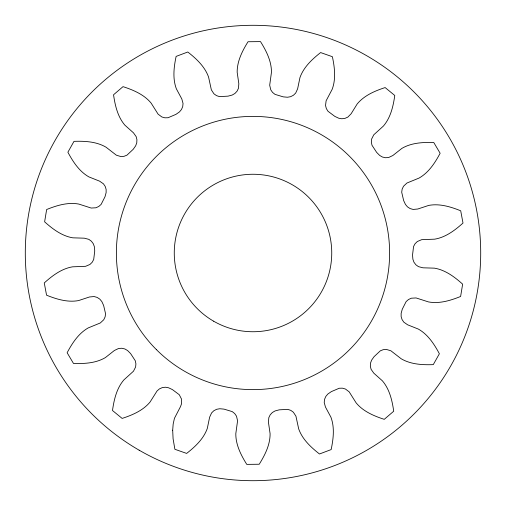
<?xml version="1.0" encoding="UTF-8"?>
<svg xmlns="http://www.w3.org/2000/svg" width="506" height="506" viewBox="0 0 506 506"><rect width="100%" height="100%" fill="white"/><g stroke="black" fill="none" stroke-linecap="round" stroke-linejoin="round"><path stroke-width="0.76" d="M172.691 430.208L173.09 438.784L174.88 449.284L186.644 453.414C195.145 446.747 203.627 438.854 207.302 428.424L209.642 417.153L211.59 412.921L213.855 410.72L216.669 409.284L219.781 408.74L224.05 409.133L232.241 411.612L234.714 413.579L236.504 416.185L237.573 420.777L235.809 433.693C235.701 444.806 241.014 455.172 246.764 464.382L259.236 464.242C264.942 455.065 270.21 444.749 270.096 433.693L268.446 422.301L268.819 417.652L270.204 414.812L272.354 412.504L275.093 410.929L279.242 409.835L287.781 409.367L290.779 410.366L293.347 412.2L295.928 416.153L298.685 428.892C302.386 439.372 310.924 447.298 319.482 453.983L331.145 449.587C333.372 439.012 334.795 427.513 330.905 417.165L325.453 407.026L324.219 402.529L324.548 399.386L325.782 396.483L327.818 394.066L331.335 391.619L339.203 388.254L342.366 388.165L345.408 389.013L349.178 391.846L356.129 402.871C363.194 411.454 373.928 415.983 384.25 419.341L393.712 411.22C392.188 400.524 389.588 389.234 382.397 380.835L373.807 373.169L371.113 369.367L370.341 366.306L370.506 363.15L371.594 360.183L374.067 356.679L380.31 350.829L383.244 349.671L386.394 349.425L390.904 350.797L401.214 358.779C410.783 364.428 422.415 365.009 433.269 364.636L439.379 353.764C434.287 344.238 427.987 334.517 418.354 329.083L407.659 324.82L403.826 322.17L402.055 319.552L401.132 316.535L401.138 313.372L402.264 309.236L406.128 301.601L408.494 299.508L411.372 298.198L416.077 297.945L428.493 301.924C439.417 303.961 450.549 300.526 460.618 296.465L462.642 284.157C454.603 276.946 445.356 269.97 434.445 268.155L422.94 267.807L418.43 266.63L415.875 264.777L413.971 262.253L412.896 259.281L412.535 255.011L413.56 246.517L415.065 243.74L417.317 241.526L421.656 239.673L434.679 239.167C445.647 237.346 454.932 230.312 463.003 223.051L460.7 210.793C450.675 206.764 439.6 203.368 428.727 205.404L417.798 209.01L413.155 209.44L410.119 208.573L407.469 206.853L405.445 204.43L403.643 200.54L401.701 192.21L402.162 189.086L403.522 186.233L406.969 183.014L419.031 178.08C428.715 172.616 435.033 162.831 440.138 153.248L433.781 142.521C422.978 142.161 411.41 142.762 401.89 148.384L392.852 155.513L388.64 157.511L385.49 157.733L382.409 157.024L379.677 155.437L376.66 152.395L371.98 145.235L371.347 142.135L371.651 138.992L373.789 134.786L383.434 126.026C390.664 117.582 393.257 106.222 394.775 95.476L385.129 87.57C374.864 90.928 364.193 95.444 357.173 103.989L351.113 113.78L347.843 117.095L344.959 118.379L341.822 118.765L338.71 118.214L334.833 116.386L327.983 111.257L326.332 108.562L325.541 105.501L326.111 100.82L332.183 89.29C336.085 78.879 334.637 67.323 332.385 56.704L320.621 52.567C312.12 59.24 303.644 67.134 299.963 77.563L297.623 88.835L295.681 93.066L293.41 95.267L290.596 96.697L287.484 97.241L283.215 96.855L275.024 94.375L272.551 92.408L270.761 89.802L269.692 85.21L271.456 72.295C271.564 61.182 266.251 50.815 260.501 41.606L248.035 41.745C242.323 50.916 237.055 61.239 237.169 72.295L238.826 83.686L238.446 88.329L237.067 91.175L234.91 93.484L232.172 95.058L228.029 96.153L219.484 96.621L216.486 95.621L213.918 93.787L211.344 89.834L208.58 77.095C204.879 66.615 196.341 58.69 187.789 52.004L176.12 56.4C173.893 66.975 172.47 78.468 176.36 88.822L181.812 98.961L183.045 103.458L182.717 106.595L181.483 109.505L179.447 111.921L175.93 114.369L168.062 117.734L164.905 117.816L161.857 116.968L158.087 114.141L151.136 103.116C144.077 94.527 133.337 90.005 123.015 86.646L113.553 94.767C115.077 105.463 117.677 116.753 124.868 125.153L133.457 132.819L136.158 136.62L136.924 139.681L136.759 142.837L135.671 145.804L133.204 149.308L126.962 155.159L124.021 156.316L120.871 156.563L116.361 155.19L106.058 147.208C96.482 141.56 84.85 140.978 73.996 141.351L67.886 152.217C72.978 161.749 79.278 171.471 88.911 176.904L99.606 181.167L103.439 183.817L105.21 186.429L106.133 189.453L106.127 192.609L105.001 196.752L101.137 204.38L98.771 206.48L95.9 207.783L91.188 208.042L78.778 204.063C67.848 202.027 56.716 205.461 46.647 209.522L44.623 221.824C52.662 229.041 61.909 236.017 72.82 237.826L84.325 238.181L88.835 239.357L91.396 241.21L93.294 243.734L94.369 246.7L94.73 250.976L93.705 259.47L92.206 262.247L89.948 264.461L85.609 266.308L72.586 266.82C61.618 268.642 52.333 275.675 44.262 282.936L46.565 295.194C56.59 299.217 67.671 302.613 78.538 300.583L89.473 296.978L94.11 296.541L97.146 297.408L99.796 299.128L101.826 301.551L103.622 305.447L105.571 313.777L105.103 316.901L103.743 319.754L100.296 322.973L88.234 327.907C78.55 333.372 72.231 343.157 67.134 352.739L73.49 363.466C84.287 363.82 95.855 363.226 105.374 357.603L114.413 350.468L118.625 348.476L121.775 348.255L124.855 348.963L127.588 350.544L130.611 353.586L135.285 360.753L135.918 363.846L135.614 366.989L133.483 371.195L123.831 379.962C116.601 388.406 114.008 399.759 112.496 410.511L122.136 418.418C132.401 415.059 143.071 410.543 150.092 401.998L157.05 390.974L159.428 388.893L162.312 387.602L165.443 387.216L168.555 387.773L172.432 389.601L179.282 394.731L181.439 398.924L181.578 403.636L180.534 406.558L174.437 418.329L173.166 424.066L172.691 430.208M139.15 450.195A227.7 227.7 0 0 0 480.7 253A227.7 227.7 0 0 0 139.15 55.805A227.7 227.7 0 0 0 139.15 450.195M213.633 321.19A78.74 78.74 0 0 0 331.74 253A78.74 78.74 0 0 0 213.633 184.81A78.74 78.74 0 0 0 213.633 321.19M156.392 349.608A136.62 136.62 0 0 0 384.965 288.357A136.62 136.62 0 0 0 217.643 121.035A136.62 136.62 0 0 0 156.392 349.608"/></g></svg>
